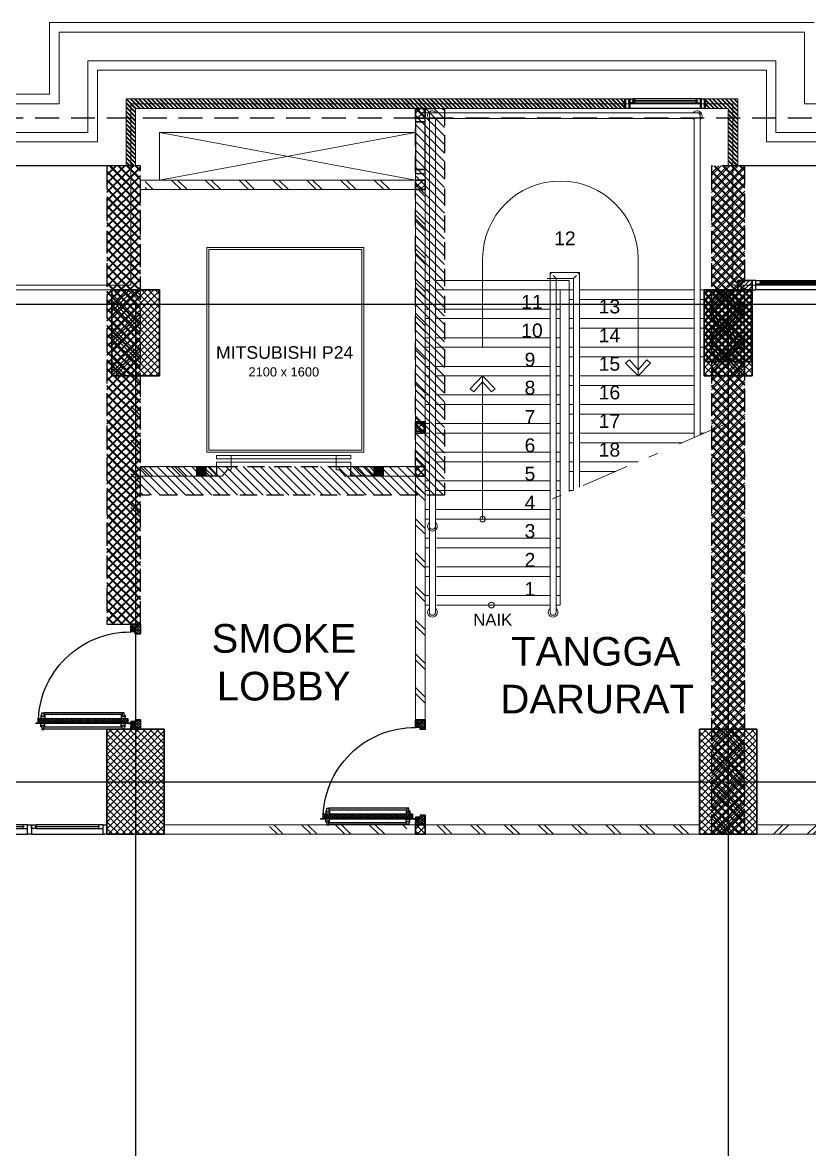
# Model space of a CAD drawing. Header units: inches. Extents: x -1 to 125, y -2 to 87.
# Drawn here: x 76.12 to 84.35, y 63.87 to 75.67 of the extents above; entities that cross this region are included whole.
import ezdxf
from ezdxf.enums import TextEntityAlignment as Align

# ---------------------------------------------------------------- set-up
doc = ezdxf.new("R2010")
doc.units = ezdxf.units.IN
doc.header["$MEASUREMENT"] = 0
for name, pattern in [('$0$HIDDEN', [0.375, 0.25, -0.125]), ('ACAD_ISO02W100', [15, 12, -3]), ('DASHDOT', [1, 0.5, -0.25, 0, -0.25])]:
    doc.linetypes.add(name, pattern=pattern)
doc.layers.get('defpoints').update_dxf_attribs({"color": 1})
for name, color, linetype, lineweight in [('ars', 11, 'Continuous', 0), ('ars @ 1', 11, 'Continuous', 0), ('ARSIR', 31, 'Continuous', 5), ('ARSIR @ 1', 31, 'Continuous', 5), ('ARSIR KOLOM @ 1', 8, 'Continuous', 13), ('KOL', 1, 'Continuous', 30), ('KOLOM', 4, 'Continuous', 9), ('lan', 7, 'Continuous', 15), ('LIFT', 15, 'Continuous', 15), ('NOT', 7, 'Continuous', 20), ('SANITAIR', 15, 'Continuous', 9), ('Stair', 7, 'Continuous', 15), ('tem', 5, 'Continuous', 20)]:
    doc.layers.add(name, color=color, linetype=linetype, lineweight=lineweight)
doc.layers.add('as', color=1, linetype='Continuous', plot=False)
for name, color, linetype in [('dinding', 3, 'Continuous'), ('HID', 1, 'Continuous'), ('Kusen', 30, 'Continuous'), ('STL', 6, 'Continuous')]:
    doc.layers.add(name, color=color, linetype=linetype)
doc.layers.add('POLYLINE TPAK', color=4, linetype='Continuous', lineweight=20, plot=False)
doc.styles.add('RM25', font='arial.ttf')
doc.styles.get("Standard").update_dxf_attribs({"font": 'arial.ttf'})
pattern_1 = [(225, (1.1, 1e-06), (-0.014142, 0.014142), []), (135, (1.1, 1e-06), (0.014142, 0.014142), [])]
pattern_2 = [(315, (-2e-13, 1e-06), (0.014142, 0.014142), []), (45, (-2e-13, 1e-06), (-0.014142, 0.014142), [])]
pattern_3 = [(45, (1583.21095, -452.5532), (-0.176776695, 0.176776695), []), (45, (1583.27345, -452.5532), (-0.176776695, 0.176776695), [])]
pattern_4 = [(225, (0.55, -51.300008), (0.022097087, -0.022097087), [])]

# ---------------------------------------------------------------- blocks, each defined once
blk = doc.blocks.new('k1')
at = {"layer": 'ars'}
h = blk.add_hatch(dxfattribs=at)
h.set_pattern_fill('_USER', color=256, scale=0.05, angle=45, double=1, pattern_type=0)
h.set_pattern_definition([(45, (0, -5), (-0.03535534, 0.03535534), []), (135, (0, -5), (-0.03535534, -0.03535534), [])])
h.paths.add_polyline_path([(-0.3, -0.55), (0.3, -0.55), (0.3, 0.55), (-0.3, 0.55)])
at = {"layer": 'KOL'}
blk.add_lwpolyline([(-0.3, -0.55), (0.3, -0.55), (0.3, 0.55), (-0.3, 0.55)], close=True, dxfattribs=at)
blk = doc.blocks.new('k3')
at = {"layer": 'ars'}
h = blk.add_hatch(dxfattribs=at)
h.set_pattern_fill('_USER', color=256, scale=0.05, angle=45, double=1, pattern_type=0)
h.set_pattern_definition([(45, (0, -5.05), (-0.03535534, 0.03535534), []), (135, (0, -5.05), (-0.03535534, -0.03535534), [])])
h.paths.add_polyline_path([(-0.25, -0.45), (0.25, -0.45), (0.25, 0.45), (-0.25, 0.45)])
at = {"layer": 'KOL'}
blk.add_lwpolyline([(-0.25, -0.45), (0.25, -0.45), (0.25, 0.45), (-0.25, 0.45)], close=True, dxfattribs=at)
blk = doc.blocks.new('D-P90')
at = {"layer": 'ars'}
h = blk.add_hatch(dxfattribs=at)
h.set_pattern_fill('ANSI37', color=256, scale=0.005, angle=-90, style=0)
h.set_pattern_definition([(45, (-1350.94906, -1248.591899), (0.01122532015, -0.01122532015), []), (315, (-1350.94906, -1248.591899), (-0.01122532015, -0.01122532015), [])])
h.paths.add_polyline_path([(0.009, -0.183, -0.414214), (0.01, -0.184), (0.01, -1.116, -0.414214), (0.009, -1.117), (-0.034, -1.117, 0.414214), (-0.037, -1.12), (-0.037, -1.142, -1), (-0.038, -1.142), (-0.038, -0.158, -1), (-0.037, -0.158), (-0.037, -0.181, 0.414214), (-0.034, -0.183)])
at = {"layer": 'as'}
for p, q in [((-0.04, -0.158), (-0.046, -0.158)), ((-0.042, -0.161), (-0.042, -0.155))]:
    blk.add_line(p, q, dxfattribs=at)
at = {"layer": 'HID'}
for p, q in [((-0.044, -0.125), (-0.092, -0.077)), ((-0.042, -0.123), (-0.091, -0.075)), ((-0.066, -0.147), (-0.023, -0.104)), ((-0.063, -0.147), (-0.023, -0.107)), ((0.966, -0.147), (0.923, -0.104)), ((0.963, -0.147), (0.923, -0.107)), ((0.942, -0.123), (0.991, -0.075)), ((0.944, -0.125), (0.992, -0.077))]:
    blk.add_line(p, q, dxfattribs=at)
for points in [[(-0.044, -0.125), (-0.044, -0.125), (-0.042, -0.123), (-0.042, -0.123)], [(0.944, -0.125), (0.944, -0.125), (0.942, -0.123), (0.942, -0.123)]]:
    blk.add_lwpolyline(points, dxfattribs=at)
at = {"layer": 'KOL'}
blk.add_line((0.97, -0.13), (0.97, -0.15), dxfattribs=at)
at = {"layer": 'Kusen', "ltscale": 2}
for p, q in [((-0.099, -0.221), (-0.099, -1.06)), ((-0.074, -0.211), (-0.04, -0.211)), ((-0.074, -0.221), (-0.074, -0.211)), ((-0.061, -0.251), (-0.061, -0.211)), ((-0.04, -0.251), (-0.04, -0.211)), ((0.046, -0.211), (0.012, -0.211)), ((0.012, -0.251), (0.012, -0.211)), ((0.033, -0.251), (0.033, -0.211)), ((0.046, -0.221), (0.046, -0.211)), ((0.073, -0.221), (0.073, -1.06)), ((-0.079, -0.241), (-0.079, -1.06)), ((-0.074, -0.251), (-0.074, -0.241)), ((-0.074, -0.251), (-0.04, -0.251)), ((0.046, -0.251), (0.012, -0.251)), ((0.046, -0.251), (0.046, -0.241)), ((0.053, -0.241), (0.053, -1.06)), ((-0.074, -1.05), (-0.04, -1.05)), ((-0.074, -1.05), (-0.074, -1.06)), ((-0.061, -1.05), (-0.061, -1.09)), ((-0.04, -1.05), (-0.04, -1.09)), ((0.046, -1.05), (0.012, -1.05)), ((0.012, -1.05), (0.012, -1.09)), ((0.033, -1.05), (0.033, -1.09)), ((0.046, -1.05), (0.046, -1.06)), ((-0.074, -1.08), (-0.074, -1.09)), ((-0.074, -1.09), (-0.04, -1.09)), ((0.046, -1.09), (0.012, -1.09)), ((0.046, -1.08), (0.046, -1.09))]:
    blk.add_line(p, q, dxfattribs=at)
at = {"layer": 'Kusen'}
for p, q in [((-0.042, -0.155), (-0.038, -0.156)), ((-0.042, -0.157), (-0.038, -0.158))]:
    blk.add_line(p, q, dxfattribs=at)
at = {"layer": 'Kusen', "ltscale": 2}
for points in [[(-0.099, -0.241), (-0.061, -0.241), (-0.061, -0.221), (-0.099, -0.221), (-0.099, -0.241)], [(0.073, -0.241), (0.033, -0.241), (0.033, -0.221), (0.073, -0.221), (0.073, -0.241)], [(-0.101, -1.06), (-0.061, -1.06), (-0.061, -1.08), (-0.101, -1.08), (-0.101, -1.06)], [(0.073, -1.06), (0.033, -1.06), (0.033, -1.08), (0.073, -1.08), (0.073, -1.06)]]:
    blk.add_lwpolyline(points, dxfattribs=at)
at = {"layer": 'Kusen'}
blk.add_circle((-0.042, -0.158), 0.001, dxfattribs=at)
for radius, start, end in [(0.0025, 75.7804, 11.3851), (0.961, 270, 0.4597)]:
    blk.add_arc((-0.042, -0.158), radius, start, end, dxfattribs=at)
at = {"layer": 'STL'}
for p, q in [((-0.038, -0.158), (-0.038, -1.142)), ((-0.037, -0.181), (-0.037, -0.158)), ((-0.034, -0.183), (0.009, -0.183)), ((0.01, -0.184), (0.01, -1.116)), ((-0.037, -1.12), (-0.037, -1.142)), ((-0.034, -1.117), (0.009, -1.117))]:
    blk.add_line(p, q, dxfattribs=at)
for points in [[(0, -0.1), (0, -0.103), (-0.019, -0.103, 0.414214), (-0.02, -0.105), (-0.02, -0.148, -0.414214), (-0.022, -0.15), (-0.068, -0.15, -0.414214), (-0.07, -0.148), (-0.07, -0.13), (-0.067, -0.13), (-0.067, -0.146, 0.414214), (-0.065, -0.147), (-0.024, -0.147, 0.414214), (-0.023, -0.146), (-0.023, -0.102, -0.414214), (-0.021, -0.1)], [(0.9, -0.1), (0.9, -0.103), (0.919, -0.103, -0.414214), (0.92, -0.105), (0.92, -0.148, 0.414214), (0.922, -0.15), (0.968, -0.15, 0.414214), (0.97, -0.148), (0.97, -0.13), (0.967, -0.13), (0.967, -0.146, -0.414214), (0.966, -0.147), (0.925, -0.147, -0.414214), (0.923, -0.146), (0.923, -0.102, 0.414214), (0.921, -0.1)]]:
    blk.add_lwpolyline(points, format="xyb", close=True, dxfattribs=at)
blk.add_lwpolyline([(0.009, -0.182), (-0.034, -0.182, -0.414214), (-0.035, -0.181), (-0.035, -0.158, 1), (-0.04, -0.158), (-0.04, -1.142, 1), (-0.035, -1.142), (-0.035, -1.12, -0.414214), (-0.034, -1.119), (0.009, -1.119, 0.414214), (0.012, -1.116), (0.012, -0.184)], format="xyb", dxfattribs=at)
for centre, radius, start, end in [((-0.038, -0.158), 0.00075, 0, 180), ((-0.034, -0.181), 0.0025, 180, 270), ((0.009, -0.184), 0.0025, 360, 90), ((0.009, -0.184), 0.001, 360, 90), ((-0.038, -1.142), 0.00075, 180, 0), ((-0.034, -1.12), 0.0025, 90, 180), ((0.009, -1.116), 0.001, 270, 0)]:
    blk.add_arc(centre, radius, start, end, dxfattribs=at)
blk = doc.blocks.new('PINTU DARURAT')
at = {"layer": 'ARSIR'}
h = blk.add_hatch(dxfattribs=at)
h.set_pattern_fill('_USER', color=256, scale=0.02, angle=315, style=0, double=1, pattern_type=0)
h.set_pattern_definition(pattern_2)
edge = h.paths.add_edge_path()
edge.add_line((0, 0), (0.1, 0))
edge.add_line((0.1, 0), (0.1, 0.05))
edge.add_line((0.1, 0.05), (0.077, 0.05))
edge.add_line((0.077, 0.05), (0.077, 0.096))
edge.add_arc((0.076, 0.096), 0.0015, 360, 450)
edge.add_line((0.075, 0.097), (0.035, 0.097))
edge.add_arc((0.035, 0.096), 0.0015, 90, 180)
edge.add_line((0.033, 0.096), (0.033, 0.08))
edge.add_line((0.033, 0.08), (0.03, 0.08))
edge.add_line((0.03, 0.08), (0.03, 0.1))
edge.add_line((0.03, 0.1), (0, 0.1))
edge.add_line((0, 0.1), (0, 0))
h = blk.add_hatch(dxfattribs=at)
h.set_pattern_fill('_USER', color=256, scale=0.02, angle=315, style=0, double=1, pattern_type=0)
h.set_pattern_definition(pattern_2)
edge = h.paths.add_edge_path()
edge.add_line((0, 0), (0.1, 0))
edge.add_line((0.1, 0), (0.1, 0.05))
edge.add_line((0.1, 0.05), (0.077, 0.05))
edge.add_line((0.077, 0.05), (0.077, 0.096))
edge.add_arc((0.076, 0.096), 0.0015, 360, 450)
edge.add_line((0.075, 0.097), (0.035, 0.097))
edge.add_arc((0.035, 0.096), 0.0015, 90, 180)
edge.add_line((0.033, 0.096), (0.033, 0.08))
edge.add_line((0.033, 0.08), (0.03, 0.08))
edge.add_line((0.03, 0.08), (0.03, 0.1))
edge.add_line((0.03, 0.1), (0, 0.1))
edge.add_line((0, 0.1), (0, 0))
h = blk.add_hatch(dxfattribs=at)
h.set_pattern_fill('_USER', color=256, scale=0.02, angle=315, style=0, double=1, pattern_type=0)
h.set_pattern_definition(pattern_1)
edge = h.paths.add_edge_path()
edge.add_line((1.1, 0), (1, 0))
edge.add_line((1, 0), (1, 0.05))
edge.add_line((1, 0.05), (1.023, 0.05))
edge.add_line((1.023, 0.05), (1.023, 0.096))
edge.add_arc((1.024, 0.096), 0.0015, -630, -540, ccw=False)
edge.add_line((1.024, 0.097), (1.065, 0.097))
edge.add_arc((1.065, 0.096), 0.0015, -360, -270, ccw=False)
edge.add_line((1.067, 0.096), (1.067, 0.08))
edge.add_line((1.067, 0.08), (1.07, 0.08))
edge.add_line((1.07, 0.08), (1.07, 0.1))
edge.add_line((1.07, 0.1), (1.1, 0.1))
edge.add_line((1.1, 0.1), (1.1, 0))
h = blk.add_hatch(dxfattribs=at)
h.set_pattern_fill('_USER', color=256, scale=0.02, angle=315, style=0, double=1, pattern_type=0)
h.set_pattern_definition(pattern_1)
edge = h.paths.add_edge_path()
edge.add_line((1.1, 0), (1, 0))
edge.add_line((1, 0), (1, 0.05))
edge.add_line((1, 0.05), (1.023, 0.05))
edge.add_line((1.023, 0.05), (1.023, 0.096))
edge.add_arc((1.024, 0.096), 0.0015, -630, -540, ccw=False)
edge.add_line((1.024, 0.097), (1.065, 0.097))
edge.add_arc((1.065, 0.096), 0.0015, -360, -270, ccw=False)
edge.add_line((1.067, 0.096), (1.067, 0.08))
edge.add_line((1.067, 0.08), (1.07, 0.08))
edge.add_line((1.07, 0.08), (1.07, 0.1))
edge.add_line((1.07, 0.1), (1.1, 0.1))
edge.add_line((1.1, 0.1), (1.1, 0))
at = {"layer": 'KOL'}
blk.add_line((1.1, 0.1), (1.1, 0), dxfattribs=at)
blk.add_line((1.1, 0.1), (1.1, 0), dxfattribs=at)
blk.add_line((1.1, 0.1), (1.1, 0), dxfattribs=at)
blk.add_line((1.1, 0.1), (1.1, 0), dxfattribs=at)
for points in [[(0, 0), (0.1, 0), (0.1, 0.05), (0.077, 0.05), (0.077, 0.096, 0.414214), (0.075, 0.097), (0.035, 0.097, 0.414214), (0.033, 0.096), (0.033, 0.08), (0.03, 0.08), (0.03, 0.1), (0, 0.1)], [(0, 0), (0.1, 0), (0.1, 0.05), (0.077, 0.05), (0.077, 0.096, 0.414214), (0.075, 0.097), (0.035, 0.097, 0.414214), (0.033, 0.096), (0.033, 0.08), (0.03, 0.08), (0.03, 0.1), (0, 0.1)], [(1.1, 0), (1, 0), (1, 0.05), (1.023, 0.05), (1.023, 0.096, -0.414214), (1.024, 0.097), (1.065, 0.097, -0.414214), (1.067, 0.096), (1.067, 0.08), (1.07, 0.08), (1.07, 0.1), (1.1, 0.1)], [(1.1, 0), (1, 0), (1, 0.05), (1.023, 0.05), (1.023, 0.096, -0.414214), (1.024, 0.097), (1.065, 0.097, -0.414214), (1.067, 0.096), (1.067, 0.08), (1.07, 0.08), (1.07, 0.1), (1.1, 0.1)]]:
    blk.add_lwpolyline(points, format="xyb", close=True, dxfattribs=at)
at = {"layer": 'Kusen', "xscale": -1, "rotation": 180}
blk.add_blockref('D-P90', (0.1, -0.05), dxfattribs=at)
blk = doc.blocks.new('T. J2')
at = {"layer": 'Kusen'}
for p, q in [((-0.419, 0), (0.331, 0)), ((-0.369, 0.1), (0.281, 0.1)), ((0.281, 0.06), (-0.369, 0.06))]:
    blk.add_line(p, q, dxfattribs=at)
for points in [[(-0.459, 0), (-0.419, 0), (-0.419, 0.1), (-0.459, 0.1)], [(0.331, 0), (0.371, 0), (0.371, 0.1), (0.331, 0.1)]]:
    blk.add_lwpolyline(points, close=True, dxfattribs=at)
for points in [[(-0.369, 0.077), (-0.369, 0.06), (-0.419, 0.06), (-0.419, 0.1), (-0.369, 0.1), (-0.369, 0.082), (-0.379, 0.082), (-0.379, 0.077), (-0.369, 0.077)], [(0.281, 0.077), (0.281, 0.06), (0.331, 0.06), (0.331, 0.1), (0.281, 0.1), (0.281, 0.082), (0.291, 0.082), (0.291, 0.077), (0.281, 0.077)]]:
    blk.add_lwpolyline(points, dxfattribs=at)
at = {"layer": 'Kusen', "color": 141}
blk.add_lwpolyline([(-0.379, 0.077), (0.291, 0.077), (0.291, 0.082), (-0.379, 0.082)], close=True, dxfattribs=at)
blk = doc.blocks.new('K 10.10')
at = {"layer": 'ars'}
h = blk.add_hatch(dxfattribs=at)
h.set_pattern_fill('_USER', color=256, scale=0.05, angle=45, double=1, pattern_type=0)
h.set_pattern_definition([(45, (0, 0), (-0.035355339, 0.035355339), []), (135, (0, 0), (-0.035355339, -0.035355339), [])])
h.paths.add_polyline_path([(1560.538, 1380.407), (1560.638, 1380.407), (1560.638, 1380.507), (1560.538, 1380.507)])
at = {"layer": 'KOL'}
blk.add_lwpolyline([(1560.538, 1380.407), (1560.638, 1380.407), (1560.638, 1380.507), (1560.538, 1380.507)], close=True, dxfattribs=at)
blk = doc.blocks.new('BV 241')
at = {"layer": 'Kusen'}
for p, q in [((-0.415, 0), (-1.165, 0)), ((-1.115, 0.1), (-0.465, 0.1)), ((-0.465, 0.06), (-1.115, 0.06)), ((-0.375, 0), (0.375, 0)), ((0.325, 0.1), (-0.325, 0.1)), ((-0.325, 0.06), (0.325, 0.06)), ((1.115, 0.1), (0.465, 0.1)), ((0.465, 0.06), (1.115, 0.06)), ((0.415, 0), (1.165, 0))]:
    blk.add_line(p, q, dxfattribs=at)
for points in [[(-1.205, 0), (-1.165, 0), (-1.165, 0.1), (-1.205, 0.1)], [(-0.375, 0), (-0.415, 0), (-0.415, 0.1), (-0.375, 0.1)], [(0.415, 0), (0.375, 0), (0.375, 0.1), (0.415, 0.1)], [(1.205, 0), (1.165, 0), (1.165, 0.1), (1.205, 0.1)]]:
    blk.add_lwpolyline(points, close=True, dxfattribs=at)
for points in [[(-1.115, 0.0775), (-1.115, 0.06), (-1.165, 0.06), (-1.165, 0.1), (-1.115, 0.1), (-1.115, 0.0825), (-1.125, 0.0825), (-1.125, 0.0775), (-1.115, 0.0775)], [(-0.465, 0.0775), (-0.465, 0.06), (-0.415, 0.06), (-0.415, 0.1), (-0.465, 0.1), (-0.465, 0.0825), (-0.455, 0.0825), (-0.455, 0.0775), (-0.465, 0.0775)], [(-0.325, 0.0775), (-0.325, 0.06), (-0.375, 0.06), (-0.375, 0.1), (-0.325, 0.1), (-0.325, 0.0825), (-0.335, 0.0825), (-0.335, 0.0775), (-0.325, 0.0775)], [(0.325, 0.0775), (0.325, 0.06), (0.375, 0.06), (0.375, 0.1), (0.325, 0.1), (0.325, 0.0825), (0.335, 0.0825), (0.335, 0.0775), (0.325, 0.0775)], [(0.465, 0.0775), (0.465, 0.06), (0.415, 0.06), (0.415, 0.1), (0.465, 0.1), (0.465, 0.0825), (0.455, 0.0825), (0.455, 0.0775), (0.465, 0.0775)], [(1.115, 0.0775), (1.115, 0.06), (1.165, 0.06), (1.165, 0.1), (1.115, 0.1), (1.115, 0.0825), (1.125, 0.0825), (1.125, 0.0775), (1.115, 0.0775)]]:
    blk.add_lwpolyline(points, dxfattribs=at)
at = {"layer": 'Kusen', "color": 141}
for points in [[(-1.125, 0.0775), (-0.455, 0.0775), (-0.455, 0.0825), (-1.125, 0.0825)], [(0.335, 0.0775), (-0.335, 0.0775), (-0.335, 0.0825), (0.335, 0.0825)], [(1.125, 0.0775), (0.455, 0.0775), (0.455, 0.0825), (1.125, 0.0825)]]:
    blk.add_lwpolyline(points, close=True, dxfattribs=at)
blk = doc.blocks.new("k3'")
at = {"layer": 'ars'}
h = blk.add_hatch(dxfattribs=at)
h.set_pattern_fill('_USER', color=256, scale=0.05, angle=45, double=1, pattern_type=0)
h.set_pattern_definition([(45, (0, -4.975), (-0.03535534, 0.03535534), []), (135, (0, -4.975), (-0.03535534, -0.03535534), [])])
h.paths.add_polyline_path([(-0.25, -0.375), (0.25, -0.375), (0.25, 0.375), (-0.25, 0.375)])
at = {"layer": 'KOL'}
blk.add_lwpolyline([(-0.25, -0.375), (0.25, -0.375), (0.25, 0.375), (-0.25, 0.375)], close=True, dxfattribs=at)
blk = doc.blocks.new('P.SHAFT')
for points in [[(-0.05, 0.54), (-0.05, 0.58), (0.05, 0.58), (0.05, 0.54)], [(-0.05, 0.04), (-0.05, 0.54), (0.05, 0.54), (0.05, 0.04)], [(-0.05, 0), (-0.05, 0.04), (0.05, 0.04), (0.05, 0)]]:
    blk.add_lwpolyline(points, close=True)
blk = doc.blocks.new('KLOPRAK-10')
at = {"layer": 'ARSIR KOLOM @ 1'}
blk.add_hatch(color=256, dxfattribs=at).paths.add_polyline_path([(390.015, -20.575), (390.115, -20.575), (390.115, -20.475), (390.015, -20.475)])
at = {"layer": 'as'}
blk.add_line((390.115, -20.475), (390.015, -20.575), dxfattribs=at)
blk.add_lwpolyline([(390.015, -20.475), (390.115, -20.575)], dxfattribs=at)
at = {"layer": 'KOLOM'}
blk.add_lwpolyline([(390.015, -20.575), (390.115, -20.575), (390.115, -20.475), (390.015, -20.475)], close=True, dxfattribs=at)
blk = doc.blocks.new('T.DAR')
at = {"layer": 'ars'}
h = blk.add_hatch(dxfattribs=at)
h.set_pattern_fill('ANSI31', color=256, scale=0.25, style=0)
h.set_pattern_definition(pattern_4)
h.paths.add_polyline_path([(0.2, 7), (0.3, 7), (0.3, 7.6), (0.55, 7.6), (0.55, 7.7), (0.2, 7.7)])
h = blk.add_hatch(dxfattribs=at)
h.set_pattern_fill('ANSI31', color=256, scale=0.25, style=0)
h.set_pattern_definition(pattern_4)
edge = h.paths.add_edge_path()
edge.add_line((0.2, 7), (0.2, 7.7))
edge.add_line((0.2, 7.7), (0.55, 7.7))
edge.add_line((0.55, 7.7), (0.55, 7.6))
edge.add_line((0.55, 7.6), (0.3, 7.6))
edge.add_line((0.3, 7.6), (0.3, 7))
edge.add_line((0.3, 7), (0.2, 7))
h = blk.add_hatch(dxfattribs=at)
h.set_pattern_fill('ANSI31', color=256, scale=0.25, style=0)
h.set_pattern_definition([(225, (6.599998, -51.300008), (0.022097087, -0.022097087), [])])
h.paths.add_polyline_path([(6.5, 7), (6.6, 7), (6.6, 7.7), (1.38, 7.7), (1.38, 7.6), (6.5, 7.6)])
h = blk.add_hatch(dxfattribs=at)
h.set_pattern_fill('ANSI37', color=256, scale=0.02, style=0)
h.set_pattern_definition([(45, (268.691906, -190.19392), (-0.044901281, 0.044901281), []), (135, (268.691906, -190.19392), (-0.044901281, -0.044901281), [])])
h.paths.add_polyline_path([(0.475, 0), (0.125, 0), (0.125, 7), (0.475, 7)])
h = blk.add_hatch(dxfattribs=at)
h.set_pattern_fill('ANSI37', color=256, scale=0.02, style=0)
h.set_pattern_definition([(45, (6.5, -8e-06), (-0.0449013, 0.0449013), []), (135, (6.5, -8e-06), (-0.0449013, -0.0449013), [])])
h.paths.add_polyline_path([(6.45, 2.2), (6.8, 2.2), (6.8, 7), (6.45, 7)])
h = blk.add_hatch(dxfattribs=at)
h.set_pattern_fill('TEMBOK', color=256, scale=0.25)
h.set_pattern_definition([(45, (6.5, -51.72), (-0.1767767, 0.1767767), []), (45, (6.5625, -51.72), (-0.1767767, 0.1767767), [])])
h.paths.add_polyline_path([(6.55, 3.17), (6.45, 3.17), (6.45, 4.95), (6.55, 4.95)])
h = blk.add_hatch(dxfattribs=at)
h.set_pattern_fill('TEMBOK', color=256, scale=0.25)
h.set_pattern_definition([(45, (0.71143, -49.94), (-0.1767767, 0.1767767), []), (45, (0.77393, -49.94), (-0.1767767, 0.1767767), [])])
h.paths.add_polyline_path([(5.861, 3.75), (6.45, 3.75), (6.45, 3.85), (5.861, 3.85)])
at = {"layer": 'ars @ 1'}
h = blk.add_hatch(dxfattribs=at)
h.set_pattern_fill('TEMBOK', color=256, scale=0.25)
h.set_pattern_definition([(45, (33.3, 5.805), (-0.1767767, 0.1767767), []), (45, (33.3625, 5.805), (-0.1767767, 0.1767767), [])])
h.paths.add_polyline_path([(6.4, 6.85), (6.4, 6.75), (3.662, 6.75), (3.662, 6.85)])
h = blk.add_hatch(dxfattribs=at)
h.set_pattern_fill('TEMBOK', color=256, scale=0.25)
h.set_pattern_definition([(45, (1583.11878, -452.5532), (-0.176776695, 0.176776695), []), (45, (1583.18128, -452.5532), (-0.176776695, 0.176776695), [])])
h.paths.add_polyline_path([(3.57, 1.2), (3.47, 1.2), (3.47, 6.75), (3.57, 6.75)])
h = blk.add_hatch(dxfattribs=at)
h.set_pattern_fill('TEMBOK', color=256, scale=0.25)
h.set_pattern_definition(pattern_3)
h.paths.add_polyline_path([(0.6, 0), (0.6, 0.1), (3.562, 0.1), (3.562, 0)])
h = blk.add_hatch(dxfattribs=at)
h.set_pattern_fill('TEMBOK', color=256, scale=0.25)
h.set_pattern_definition(pattern_3)
h.paths.add_polyline_path([(3.662, 0), (3.662, 0.1), (5.1, 0.1), (5.1, 0)])
at = {"layer": 'ARSIR @ 1'}
h = blk.add_hatch(dxfattribs=at)
h.set_pattern_fill('ANSI32', color=256, scale=0.01, style=0, double=1)
h.set_pattern_definition([(45, (0.79921, 3.74999), (0.067352, -0.067352), []), (45, (0.79921, 3.79489), (0.067352, -0.067352), [])])
h.paths.add_polyline_path([(4.006, 3.85), (4.006, 3.75), (4.249, 3.75), (4.249, 3.85)])
h = blk.add_hatch(dxfattribs=at)
h.set_pattern_fill('ANSI32', color=256, scale=0.01, style=0, double=1)
h.set_pattern_definition([(45, (2.49209, 3.74999), (0.067352, -0.067352), []), (45, (2.49209, 3.79489), (0.067352, -0.067352), [])])
h.paths.add_polyline_path([(5.655, 3.85), (5.655, 3.75), (5.761, 3.75), (5.761, 3.85)])
at = {"layer": 'defpoints', "color": 3, "linetype": 'ACAD_ISO02W100', "ltscale": 0.015}
blk.add_lwpolyline([(6.45, 3.55), (6.45, 3.85), (3.57, 3.85), (3.57, 7.6), (3.57, 7.6), (3.27, 7.6), (3.27, 3.55), (6.45, 3.55)], dxfattribs=at)
at = {"layer": 'dinding'}
for points in [[(4.006, 3.85), (4.006, 3.75), (4.249, 3.75), (4.249, 3.85)], [(5.655, 3.85), (5.655, 3.75), (5.761, 3.75), (5.761, 3.85)]]:
    blk.add_lwpolyline(points, close=True, dxfattribs=at)
at = {"layer": 'KOLOM', "linetype": 'ACAD_ISO02W100', "ltscale": 0.02}
for points in [[(0.475, 0), (0.125, 0), (0.125, 7), (0.475, 7)], [(6.8, 2.2), (6.45, 2.2), (6.45, 7), (6.8, 7)]]:
    blk.add_lwpolyline(points, close=True, dxfattribs=at)
at = {"layer": 'lan', "linetype": 'Continuous'}
for p, q in [((3.57, 7.35), (6.25, 7.35)), ((6.25, 7.35), (6.25, 6.85))]:
    blk.add_line(p, q, dxfattribs=at)
for points in [[(6.25, 7.35), (3.57, 6.85)], [(6.25, 6.85), (3.57, 7.35)]]:
    blk.add_lwpolyline(points, dxfattribs=at)
at = {"layer": 'LIFT'}
for points in [[(4.114, 4.003), (5.754, 4.003), (5.754, 6.143), (4.114, 6.143)], [(4.134, 4.023), (5.734, 4.023), (5.734, 6.123), (4.134, 6.123)], [(4.249, 3.932), (5.655, 3.932), (5.655, 3.968), (4.249, 3.968)], [(4.249, 3.932), (4.402, 3.932), (4.402, 3.968), (4.249, 3.968)], [(4.402, 3.85), (4.249, 3.85), (4.249, 3.897), (4.402, 3.897)], [(4.402, 3.897), (5.502, 3.897), (5.502, 3.932), (4.402, 3.932)], [(5.502, 3.932), (5.655, 3.932), (5.655, 3.968), (5.502, 3.968)], [(5.502, 3.85), (5.655, 3.85), (5.655, 3.897), (5.502, 3.897)]]:
    blk.add_lwpolyline(points, close=True, dxfattribs=at)
for points in [[(4.249, 3.85), (4.249, 3.75), (4.309, 3.75), (4.367, 3.815), (4.402, 3.815), (4.402, 3.85), (4.249, 3.85)], [(5.655, 3.85), (5.655, 3.75), (5.594, 3.75), (5.537, 3.815), (5.502, 3.815), (5.502, 3.85), (5.655, 3.85)]]:
    blk.add_lwpolyline(points, dxfattribs=at)
at = {"layer": 'tem'}
blk.add_lwpolyline([(0.2, 7), (0.2, 7.7), (0.55, 7.7), (0.55, 7.6), (0.3, 7.6), (0.3, 7), (0.2, 7)], dxfattribs=at)
blk.add_lwpolyline([(0.2, 7), (0.2, 7.7), (0.55, 7.7), (0.55, 7.6), (0.3, 7.6), (0.3, 7), (0.2, 7)], dxfattribs=at)
for points in [[(1.38, 7.7), (1.38, 7.6), (6.5, 7.6), (6.5, 7), (6.6, 7), (6.6, 7.7)], [(3.57, 6.92), (3.47, 6.92), (3.47, 6.85), (3.57, 6.85)], [(6.45, 6.85), (6.45, 6.75), (3.57, 6.75), (3.57, 6.85)], [(3.57, 1.2), (3.47, 1.2), (3.47, 6.75), (3.57, 6.75)], [(3.57, 3.75), (3.57, 3.85), (3.906, 3.85), (3.906, 3.75)], [(5.861, 3.75), (5.861, 3.85), (6.45, 3.85), (6.45, 3.75)], [(0.6, 0), (0.6, 0.1), (3.47, 0.1), (3.47, 0)], [(3.57, 0), (3.57, 0.1), (6.2, 0.1), (6.2, 0)]]:
    blk.add_lwpolyline(points, close=True, dxfattribs=at)
at = {"color": 2}
for p in [(-386.108, 24.325), (-384.253, 24.325)]:
    blk.add_blockref('KLOPRAK-10', p, dxfattribs=at)
at = {"color": 2, "xscale": -1, "rotation": 270}
blk.add_blockref('PINTU DARURAT', (3.47, 0.1), dxfattribs=at)
at = {"layer": 'KOL', "xscale": -1, "rotation": 180}
for name, p in [("k3'", (0.3, 5.325)), ("k3'", (0.3, 5.325)), ('k1', (0.3, 0.55)), ('k1', (6.5, 0.55))]:
    blk.add_blockref(name, p, dxfattribs=at)
at = {"layer": 'KOLOM', "extrusion": (0, 0, -1), "xscale": -1, "zscale": -1, "rotation": 180}
for p in [(-1564.108, 1388.007), (-1564.108, 1387.257), (-1564.108, 1384.257), (-1564.108, 1380.507)]:
    blk.add_blockref('K 10.10', p, dxfattribs=at)
at = {"layer": 'Kusen'}
blk.add_blockref('T. J2', (0.999, 7.6), dxfattribs=at)
blk.add_blockref('T. J2', (0.999, 7.6), dxfattribs=at)
at = {"layer": 'Kusen', "color": 2, "rotation": 179.9999772094499}
blk.add_blockref('P.SHAFT', (3.52, 7.5), dxfattribs=at)
blk = doc.blocks.new('A-DAS')
at = {"layer": 'ars'}
h = blk.add_hatch(dxfattribs=at)
h.set_pattern_fill('ANSI31', color=256, scale=0.25, style=0)
h.set_pattern_definition([(315, (24.100002, 1.8), (-0.022097087, -0.022097087), [])])
h.paths.add_polyline_path([(24.2, 60.1), (24.1, 60.1), (24.1, 60.8), (29.32, 60.8), (29.32, 60.7), (24.2, 60.7)])
h = blk.add_hatch(dxfattribs=at)
h.set_pattern_fill('ANSI31', color=256, scale=0.25, style=0)
h.set_pattern_definition([(315, (24.100002, 1.8), (-0.022097087, -0.022097087), [])])
h.paths.add_polyline_path([(24.2, 60.1), (24.1, 60.1), (24.1, 60.8), (29.32, 60.8), (29.32, 60.7), (24.2, 60.7)])
h = blk.add_hatch(dxfattribs=at)
h.set_pattern_fill('ANSI31', color=256, scale=0.25, style=0)
h.set_pattern_definition([(315, (30.15, 1.8), (-0.022097087, -0.022097087), [])])
edge = h.paths.add_edge_path()
edge.add_line((30.5, 60.1), (30.5, 60.8))
edge.add_line((30.5, 60.8), (30.15, 60.8))
edge.add_line((30.15, 60.8), (30.15, 60.7))
edge.add_line((30.15, 60.7), (30.4, 60.7))
edge.add_line((30.4, 60.7), (30.4, 60.1))
edge.add_line((30.4, 60.1), (30.5, 60.1))
h = blk.add_hatch(dxfattribs=at)
h.set_pattern_fill('ANSI31', color=256, scale=0.01, style=0)
h.set_pattern_definition([(45, (16.350002, 58.799996), (-0.02245064, 0.02245064), [])])
h.paths.add_polyline_path([(30.5, 58.8), (30.65, 58.8), (30.65, 58.9), (30.5, 58.9)])
at = {"layer": 'ars @ 1'}
h = blk.add_hatch(dxfattribs=at)
h.set_pattern_fill('TEMBOK', color=256, scale=0.25)
h.set_pattern_definition([(45, (1555.06912, -391.0802), (-0.176776695, 0.176776695), []), (45, (1555.13162, -391.0802), (-0.176776695, 0.176776695), [])])
h.paths.add_polyline_path([(34.58, 53.1), (34.58, 53.2), (30.7, 53.2), (30.7, 53.1)])
for points in [[(24.1, 60.1), (-25.3, 60.1)], [(36.15, 60.1), (30.5, 60.1)]]:
    blk.add_lwpolyline(points)
at = {"layer": 'ars'}
for p, q in [((27.182, 60.656), (30.106, 60.656)), ((27.213, 60.656), (30.106, 60.656)), ((27.213, 60.656), (30.075, 60.656)), ((27.274, 60.656), (27.274, 57.517)), ((27.274, 60.656), (30.106, 60.656)), ((27.274, 60.656), (27.274, 57.517)), ((27.274, 60.656), (30.106, 60.656)), ((30.106, 60.656), (30.106, 57.281)), ((27.244, 60.594), (30.044, 60.594)), ((27.244, 60.594), (30.044, 60.594)), ((27.244, 60.594), (30.044, 60.594)), ((27.336, 60.594), (30.044, 60.594)), ((27.336, 60.594), (27.336, 57.545)), ((27.336, 60.594), (30.044, 60.594)), ((30.044, 60.594), (30.044, 57.254)), ((27.274, 60.406), (27.274, 55.425)), ((27.336, 60.344), (27.336, 55.425)), ((30.044, 60.344), (30.044, 57.254)), ((30.106, 60.406), (30.106, 57.281)), ((27.23, 58.9), (27.274, 58.9)), ((27.23, 58.9), (27.274, 58.9)), ((27.23, 58.9), (27.274, 58.9)), ((27.336, 58.9), (28.536, 58.9)), ((27.348, 58.9), (28.536, 58.9)), ((28.507, 58.921), (28.781, 58.921)), ((28.507, 58.9), (28.737, 58.9)), ((28.536, 58.984), (28.844, 58.984)), ((28.536, 58.984), (28.536, 55.425)), ((28.536, 58.952), (28.536, 58.505)), ((28.568, 58.984), (28.812, 58.984)), ((28.599, 58.921), (28.599, 55.425)), ((28.599, 58.921), (28.781, 58.921)), ((28.599, 58.921), (28.599, 58.532)), ((28.737, 58.8), (28.737, 58.9)), ((28.737, 58.8), (28.737, 58.9)), ((28.781, 58.921), (28.781, 56.708)), ((28.781, 58.921), (28.781, 56.708)), ((28.844, 58.984), (28.844, 56.735)), ((28.844, 58.952), (28.844, 56.735)), ((28.737, 58.7), (28.781, 58.7)), ((28.737, 58.7), (28.781, 58.7)), ((28.844, 58.7), (30.044, 58.7)), ((28.844, 58.7), (30.044, 58.7)), ((30.106, 58.7), (30.15, 58.7)), ((30.106, 58.7), (30.15, 58.7)), ((27.23, 58.6), (27.274, 58.6)), ((27.23, 58.6), (27.274, 58.6)), ((27.23, 58.6), (27.274, 58.6)), ((27.23, 58.6), (27.274, 58.6)), ((27.336, 58.6), (28.536, 58.6)), ((27.348, 58.6), (28.536, 58.6)), ((28.599, 58.6), (28.643, 58.6)), ((28.599, 58.6), (28.643, 58.6)), ((27.23, 58.3), (27.274, 58.3)), ((27.23, 58.3), (27.274, 58.3)), ((27.23, 58.3), (27.274, 58.3)), ((27.23, 58.3), (27.274, 58.3)), ((27.336, 58.3), (28.154, 58.3)), ((27.348, 58.3), (28.536, 58.3)), ((28.599, 58.3), (28.643, 58.3)), ((28.737, 58.4), (28.781, 58.4)), ((28.737, 58.4), (28.781, 58.4)), ((28.844, 58.4), (30.044, 58.4)), ((28.844, 58.4), (30.044, 58.4)), ((30.106, 58.4), (30.15, 58.4)), ((28.536, 58.205), (28.536, 56.325)), ((28.599, 58.232), (28.599, 56.356)), ((28.737, 58.1), (28.781, 58.1)), ((28.737, 58.1), (28.781, 58.1)), ((28.844, 58.1), (30.044, 58.1)), ((28.844, 58.1), (30.044, 58.1)), ((30.106, 58.1), (30.15, 58.1)), ((27.23, 58), (27.274, 58)), ((27.23, 58), (27.274, 58)), ((27.23, 58), (27.274, 58)), ((27.23, 58), (27.274, 58)), ((27.336, 58), (27.349, 58)), ((27.348, 58), (28.536, 58)), ((28.062, 58), (28.536, 58)), ((28.599, 58), (28.643, 58)), ((28.599, 58), (28.643, 58)), ((28.737, 57.8), (28.781, 57.8)), ((28.737, 57.8), (28.781, 57.8)), ((28.844, 57.8), (30.044, 57.8)), ((28.844, 57.8), (30.044, 57.8)), ((27.23, 57.7), (27.274, 57.7)), ((27.23, 57.7), (27.274, 57.7)), ((27.274, 57.667), (27.274, 56.325)), ((27.336, 57.695), (27.336, 56.325)), ((27.348, 57.7), (28.536, 57.7)), ((27.369, 57.7), (28.536, 57.7)), ((28.599, 57.7), (28.643, 57.7)), ((28.599, 57.7), (28.643, 57.7)), ((28.737, 57.5), (28.781, 57.5)), ((28.737, 57.5), (28.781, 57.5)), ((28.844, 57.5), (30.044, 57.5)), ((28.844, 57.5), (30.044, 57.5)), ((27.23, 57.4), (27.274, 57.4)), ((27.23, 57.4), (27.274, 57.4)), ((27.23, 57.4), (27.274, 57.4)), ((27.23, 57.4), (27.274, 57.4)), ((27.336, 57.4), (28.536, 57.4)), ((27.348, 57.4), (28.536, 57.4)), ((28.599, 57.4), (28.643, 57.4)), ((28.599, 57.4), (28.643, 57.4)), ((28.737, 57.2), (28.781, 57.2)), ((28.737, 57.2), (28.781, 57.2)), ((28.844, 57.2), (29.919, 57.2)), ((28.844, 57.2), (29.919, 57.2)), ((27.23, 57.1), (27.274, 57.1)), ((27.23, 57.1), (27.274, 57.1)), ((27.23, 57.1), (27.274, 57.1)), ((27.23, 57.1), (27.274, 57.1)), ((27.336, 57.1), (28.536, 57.1)), ((27.348, 57.1), (28.536, 57.1)), ((28.599, 57.1), (28.643, 57.1)), ((28.599, 57.1), (28.643, 57.1)), ((28.737, 56.9), (28.781, 56.9)), ((28.737, 56.9), (28.781, 56.9)), ((28.844, 56.9), (29.226, 56.9)), ((28.844, 56.9), (29.226, 56.9)), ((27.23, 56.8), (27.274, 56.8)), ((27.23, 56.8), (27.274, 56.8)), ((27.23, 56.8), (27.274, 56.8)), ((27.23, 56.8), (27.274, 56.8)), ((27.336, 56.8), (28.536, 56.8)), ((27.348, 56.8), (28.536, 56.8)), ((28.599, 56.8), (28.643, 56.8)), ((28.599, 56.8), (28.643, 56.8)), ((27.23, 56.5), (27.274, 56.5)), ((27.23, 56.5), (27.274, 56.5)), ((27.336, 56.5), (28.536, 56.5)), ((27.348, 56.5), (28.536, 56.5)), ((28.599, 56.5), (28.643, 56.5)), ((28.599, 56.5), (28.643, 56.5)), ((27.23, 56.2), (27.274, 56.2)), ((27.348, 56.2), (28.536, 56.2)), ((28.599, 56.2), (28.643, 56.2)), ((27.23, 55.9), (27.274, 55.9)), ((27.348, 55.9), (28.536, 55.9)), ((28.599, 55.9), (28.643, 55.9)), ((27.23, 55.6), (27.274, 55.6)), ((27.348, 55.6), (28.536, 55.6)), ((28.599, 55.6), (28.643, 55.6))]:
    blk.add_line(p, q, dxfattribs=at)
for points in [[(28.599, 58.921), (28.568, 58.952)], [(28.781, 58.921), (28.812, 58.952)]]:
    blk.add_lwpolyline(points, dxfattribs=at)
for centre, radius, start, end in [((27.305, 60.625), 0.0512, 37.5719, 232.4281), ((27.305, 60.625), 0.0512, 37.5719, 232.4281), ((27.305, 60.625), 0.0512, 37.5719, 232.4281), ((27.305, 60.625), 0.0312, 90, 180), ((27.305, 60.625), 0.0312, 90, 180), ((27.305, 60.625), 0.0312, 90, 180), ((30.075, 60.625), 0.0512, 307.5719, 142.4281), ((30.075, 60.625), 0.0512, 307.5719, 142.4281), ((30.075, 60.625), 0.0512, 307.5719, 142.4281), ((30.075, 60.625), 0.0312, 0, 90), ((30.075, 60.625), 0.0312, 0, 90), ((30.075, 60.625), 0.0312, 0, 90), ((27.305, 60.625), 0.0512, 307.5719, 322.4281), ((27.305, 60.625), 0.0512, 307.5719, 322.4281), ((30.075, 60.625), 0.0512, 217.5719, 232.4281), ((30.075, 60.625), 0.0512, 217.5719, 232.4281), ((30.075, 60.625), 0.0512, 217.5719, 232.4281), ((28.568, 58.952), 0.0312, 90, 180), ((28.812, 58.952), 0.0312, 0, 90), ((27.305, 56.325), 0.0512, 127.5719, 52.4281), ((27.305, 56.325), 0.0312, 180, 0), ((27.305, 55.425), 0.0512, 127.5719, 52.4281), ((28.568, 55.425), 0.0512, 127.5719, 52.4281), ((27.305, 55.425), 0.0312, 180, 0), ((28.568, 55.425), 0.0312, 180, 0)]:
    blk.add_arc(centre, radius, start, end, dxfattribs=at)
at = {"layer": 'as', "linetype": '$0$HIDDEN'}
blk.add_line((36.15, 60.6), (3.21, 60.6), dxfattribs=at)
at = {"layer": 'as'}
for p, q in [((-37.8, 58.65), (36.6, 58.65)), ((24.2, 58.65), (24.2, 45.55)), ((30.4, 58.65), (30.4, 45.55)), ((-37.8, 53.65), (36.6, 53.65))]:
    blk.add_line(p, q, dxfattribs=at)
at = {"layer": 'KOL'}
blk.add_lwpolyline([(30.5, 58.8), (30.65, 58.8), (30.65, 58.9), (30.5, 58.9)], close=True, dxfattribs=at)
at = {"layer": 'lan', "linetype": 'Continuous'}
for p, q in [((27.038, 60.45), (24.45, 60.45)), ((24.45, 60.45), (24.45, 59.95)), ((27.13, 60.45), (24.45, 60.45)), ((24.45, 60.45), (24.45, 59.95)), ((27.038, 60.45), (24.45, 60.45)), ((24.45, 60.45), (24.45, 59.95)), ((27.13, 60.45), (24.45, 60.45)), ((24.45, 60.45), (24.45, 59.95))]:
    blk.add_line(p, q, dxfattribs=at)
at = {"layer": 'lan'}
for p, q in [((27.831, 58.2), (27.831, 59.127)), ((29.457, 59.127), (29.457, 57.9)), ((18.25, 58.8), (23.95, 58.8)), ((27.23, 58.8), (27.274, 58.8)), ((27.23, 58.8), (27.274, 58.8)), ((27.23, 58.8), (27.274, 58.8)), ((27.23, 58.8), (27.274, 58.8)), ((27.336, 58.8), (28.536, 58.8)), ((27.348, 58.8), (28.536, 58.8)), ((28.507, 58.8), (28.781, 58.8)), ((28.507, 58.8), (28.781, 58.8)), ((28.599, 58.8), (28.643, 58.8)), ((28.643, 58.8), (28.643, 55.5)), ((28.643, 58.8), (28.643, 58.551)), ((28.737, 58.8), (28.737, 56.689)), ((28.737, 58.8), (28.781, 58.8)), ((28.737, 58.8), (28.737, 56.689)), ((28.844, 58.8), (30.044, 58.8)), ((28.844, 58.8), (30.044, 58.8)), ((30.106, 58.8), (30.15, 58.8)), ((30.106, 58.8), (30.15, 58.8)), ((27.23, 58.5), (27.274, 58.5)), ((27.23, 58.5), (27.274, 58.5)), ((27.23, 58.5), (27.274, 58.5)), ((27.23, 58.5), (27.274, 58.5)), ((27.336, 58.5), (28.524, 58.5)), ((27.348, 58.5), (28.536, 58.5)), ((28.599, 58.5), (28.643, 58.5)), ((28.737, 58.5), (28.781, 58.5)), ((28.737, 58.5), (28.781, 58.5)), ((28.844, 58.5), (30.044, 58.5)), ((28.844, 58.5), (30.044, 58.5)), ((30.106, 58.5), (30.15, 58.5)), ((30.106, 58.5), (30.15, 58.5)), ((27.23, 58.2), (27.274, 58.2)), ((27.23, 58.2), (27.274, 58.2)), ((27.23, 58.2), (27.274, 58.2)), ((27.23, 58.2), (27.274, 58.2)), ((27.336, 58.2), (27.923, 58.2)), ((27.348, 58.2), (28.536, 58.2)), ((28.599, 58.2), (28.643, 58.2)), ((28.643, 58.251), (28.643, 56.4)), ((28.737, 58.2), (28.781, 58.2)), ((28.737, 58.2), (28.781, 58.2)), ((28.844, 58.2), (30.044, 58.2)), ((28.844, 58.2), (30.044, 58.2)), ((30.106, 58.2), (30.15, 58.2)), ((27.23, 57.9), (27.274, 57.9)), ((27.23, 57.9), (27.274, 57.9)), ((27.23, 57.9), (27.274, 57.9)), ((27.23, 57.9), (27.274, 57.9)), ((27.348, 57.9), (28.536, 57.9)), ((27.831, 56.4), (27.831, 57.9)), ((27.923, 57.9), (28.536, 57.9)), ((28.599, 57.9), (28.643, 57.9)), ((28.599, 57.9), (28.643, 57.9)), ((28.737, 57.9), (28.781, 57.9)), ((28.737, 57.9), (28.781, 57.9)), ((28.844, 57.9), (30.044, 57.9)), ((28.844, 57.9), (30.044, 57.9)), ((27.23, 57.6), (27.274, 57.6)), ((27.23, 57.6), (27.274, 57.6)), ((27.23, 57.6), (27.274, 57.6)), ((27.23, 57.6), (27.274, 57.6)), ((27.336, 57.6), (28.536, 57.6)), ((27.348, 57.6), (28.536, 57.6)), ((28.599, 57.6), (28.643, 57.6)), ((28.599, 57.6), (28.643, 57.6)), ((28.737, 57.6), (28.781, 57.6)), ((28.737, 57.6), (28.781, 57.6)), ((28.844, 57.6), (30.044, 57.6)), ((28.844, 57.6), (30.044, 57.6)), ((27.23, 57.3), (27.274, 57.3)), ((27.23, 57.3), (27.274, 57.3)), ((27.23, 57.3), (27.274, 57.3)), ((27.23, 57.3), (27.274, 57.3)), ((27.336, 57.3), (28.536, 57.3)), ((27.348, 57.3), (28.536, 57.3)), ((28.599, 57.3), (28.643, 57.3)), ((28.599, 57.3), (28.643, 57.3)), ((28.737, 57.3), (28.781, 57.3)), ((28.737, 57.3), (28.781, 57.3)), ((28.844, 57.3), (30.044, 57.3)), ((28.844, 57.3), (30.044, 57.3)), ((30.106, 57.3), (30.15, 57.3)), ((30.106, 57.3), (30.15, 57.3)), ((27.23, 57), (27.274, 57)), ((27.23, 57), (27.274, 57)), ((27.23, 57), (27.274, 57)), ((27.23, 57), (27.274, 57)), ((27.336, 57), (28.536, 57)), ((27.348, 57), (28.536, 57)), ((28.599, 57), (28.643, 57)), ((28.599, 57), (28.643, 57)), ((28.737, 57), (28.781, 57)), ((28.737, 57), (28.781, 57)), ((28.844, 57), (29.457, 57)), ((28.844, 57), (29.457, 57)), ((27.23, 56.7), (27.274, 56.7)), ((27.23, 56.7), (27.274, 56.7)), ((27.23, 56.7), (27.274, 56.7)), ((27.23, 56.7), (27.274, 56.7)), ((27.336, 56.7), (28.536, 56.7)), ((27.348, 56.7), (28.536, 56.7)), ((28.599, 56.7), (28.643, 56.7)), ((28.599, 56.7), (28.643, 56.7)), ((28.737, 56.7), (28.781, 56.7)), ((27.23, 56.4), (27.274, 56.4)), ((27.23, 56.4), (27.274, 56.4)), ((27.336, 56.4), (28.536, 56.4)), ((27.348, 56.4), (28.536, 56.4)), ((28.599, 56.4), (28.643, 56.4)), ((28.599, 56.4), (28.643, 56.4)), ((27.23, 56.1), (27.274, 56.1)), ((27.348, 56.1), (28.536, 56.1)), ((28.599, 56.1), (28.643, 56.1)), ((27.23, 55.8), (27.274, 55.8)), ((27.348, 55.8), (28.536, 55.8)), ((28.599, 55.8), (28.643, 55.8)), ((27.23, 55.5), (27.274, 55.5)), ((27.348, 55.5), (28.536, 55.5)), ((28.599, 55.5), (28.643, 55.5))]:
    blk.add_line(p, q, dxfattribs=at)
at = {"layer": 'lan', "linetype": 'DASHDOT'}
blk.add_line((30.35, 57.387), (28.524, 56.596), dxfattribs=at)
at = {"layer": 'lan', "ltscale": 2}
for points in [[(29.366, 58.068), (29.326, 58.034), (29.457, 57.9), (29.588, 58.034), (29.548, 58.068), (29.457, 57.962), (29.366, 58.068)], [(27.739, 57.732), (27.7, 57.766), (27.831, 57.9), (27.962, 57.766), (27.922, 57.732), (27.831, 57.838), (27.739, 57.732)]]:
    blk.add_lwpolyline(points, close=True, dxfattribs=at)
at = {"layer": 'lan'}
blk.add_arc((28.644, 59.127), 0.813, 0, 180, dxfattribs=at)
blk.add_arc((28.644, 59.127), 0.813, 0, 180, dxfattribs=at)
blk.add_arc((28.644, 59.127), 0.813, 0, 180, dxfattribs=at)
at = {"layer": 'LIFT'}
for points in [[(26.586, 57.103), (24.946, 57.103), (24.946, 59.243), (26.586, 59.243)], [(26.586, 57.103), (24.946, 57.103), (24.946, 59.243), (26.586, 59.243)], [(26.566, 57.123), (24.966, 57.123), (24.966, 59.223), (26.566, 59.223)], [(26.566, 57.123), (24.966, 57.123), (24.966, 59.223), (26.566, 59.223)]]:
    blk.add_lwpolyline(points, close=True, dxfattribs=at)
at = {"layer": 'POLYLINE TPAK', "color": 3}
blk.add_lwpolyline([(5.6, 45.35), (36.9, 45.35), (36.9, 58.85), (30.45, 58.85), (30.45, 60.75), (24.15, 60.75), (24.15, 58.85), (-25.35, 58.85)], dxfattribs=at)
at = {"layer": 'SANITAIR'}
for p, q in [((31.3, 61.6), (23.3, 61.6)), ((23.3, 61.6), (23.3, 60.85)), ((31.2, 61.5), (23.4, 61.5)), ((30.9, 61.2), (23.7, 61.2)), ((30.8, 61.1), (23.8, 61.1)), ((23.8, 61.1), (23.8, 60.35)), ((23.3, 60.85), (3.21, 60.85))]:
    blk.add_line(p, q, dxfattribs=at)
for points in [[(23.4, 61.5), (23.4, 60.75), (3.21, 60.75)], [(23.7, 61.2), (23.7, 60.45), (3.21, 60.45)], [(23.8, 60.35), (3.21, 60.35)]]:
    blk.add_lwpolyline(points, dxfattribs=at)
for points in [[(29.2, 42.06), (38.8, 42.06), (38.8, 58.1, 0.414214), (36.15, 60.75), (31.2, 60.75), (31.2, 61.5)], [(29.2, 42.36), (38.5, 42.36), (38.5, 58.1, 0.414214), (36.15, 60.45), (30.9, 60.45), (30.9, 61.2)], [(29.2, 42.46), (38.4, 42.46), (38.4, 58.1, 0.414214), (36.15, 60.35), (30.8, 60.35), (30.8, 61.1)]]:
    blk.add_lwpolyline(points, format="xyb", dxfattribs=at)
at = {"layer": 'Stair'}
for centre in [(27.831, 56.4), (27.923, 55.5)]:
    blk.add_circle(centre, 0.0296, dxfattribs=at)
at = {"layer": 'tem'}
blk.add_lwpolyline([(29.32, 60.8), (29.32, 60.7), (24.2, 60.7), (24.2, 60.1), (24.1, 60.1), (24.1, 60.8)], close=True, dxfattribs=at)
blk.add_lwpolyline([(29.32, 60.8), (29.32, 60.7), (24.2, 60.7), (24.2, 60.1), (24.1, 60.1), (24.1, 60.8)], close=True, dxfattribs=at)
blk.add_lwpolyline([(30.5, 60.1), (30.5, 60.8), (30.15, 60.8), (30.15, 60.7), (30.4, 60.7), (30.4, 60.1), (30.5, 60.1)], dxfattribs=at)
blk.add_lwpolyline([(30.5, 60.1), (30.5, 60.8), (30.15, 60.8), (30.15, 60.7), (30.4, 60.7), (30.4, 60.1), (30.5, 60.1)], dxfattribs=at)
at = {"layer": 'tem', "ltscale": 2}
blk.add_lwpolyline([(34.58, 53.1), (34.58, 53.2), (30.7, 53.2), (30.7, 53.1)], close=True, dxfattribs=at)
at = {"color": 2, "rotation": 90}
blk.add_blockref('PINTU DARURAT', (24.25, 54.2), dxfattribs=at)
at = {"layer": 'defpoints', "xscale": -1}
blk.add_blockref('T.DAR', (30.7, 53.1), dxfattribs=at)
at = {"layer": 'KOL', "xscale": -1}
for p in [(24.2, 58.35), (30.4, 58.35)]:
    blk.add_blockref('k3', p, dxfattribs=at)
at = {"layer": 'KOL', "rotation": 180}
blk.add_blockref("k3'", (30.4, 58.425), dxfattribs=at)
blk.add_blockref("k3'", (30.4, 58.425), dxfattribs=at)
at = {"layer": 'KOL', "xscale": -1, "rotation": 180}
for p in [(24.2, 53.65), (30.4, 53.65)]:
    blk.add_blockref('k1', p, dxfattribs=at)
at = {"layer": 'KOLOM', "extrusion": (0, 0, -1), "zscale": -1, "rotation": 180}
for p in [(1533.408, 1437.827), (1533.408, 1437.807), (1533.408, 1437.807)]:
    blk.add_blockref('K 10.10', p, dxfattribs=at)
at = {"layer": 'Kusen', "xscale": -1}
for p in [(29.691, 60.7), (29.691, 60.7), (29.691, 60.7), (29.701, 60.7), (29.701, 60.7)]:
    blk.add_blockref('T. J2', p, dxfattribs=at)
at = {"layer": 'Kusen', "extrusion": (0, 0, -1), "zscale": -1}
blk.add_blockref('T. J2', (-29.701, 60.7), dxfattribs=at)
blk.add_blockref('T. J2', (-29.701, 60.7), dxfattribs=at)
at = {"layer": 'Kusen'}
for p in [(31.855, 58.8), (22.695, 53.1)]:
    blk.add_blockref('BV 241', p, dxfattribs=at)
blk = doc.blocks.new('NOTASI RUANGAN')
for tag, height, p in [('RUANG', 0.275, (0.018, 0.001)), ('ELV', 0.2, (0, -0.421))]:
    blk.add_attdef(tag, text='', height=height).set_placement(p, align=Align.MIDDLE_CENTER)

msp = doc.modelspace()

# ---------------------------------------------------------------- hatches: boundary and pattern name
at = {"layer": 'defpoints'}
h = msp.add_hatch(dxfattribs=at)
h.set_pattern_fill('ANSI31', color=3, scale=0.02, style=0)
h.set_pattern_definition([(135, (-191.08961, -123.02772), (0.044901281, 0.044901281), [])])
edge = h.paths.add_edge_path()
edge.add_line((77.3523, 70.7162), (77.3523, 71.0162))
edge.add_line((77.3523, 71.0162), (80.2323, 71.0162))
edge.add_line((80.2323, 71.0162), (80.2323, 74.7662))
edge.add_line((80.2323, 74.7662), (80.5323, 74.7662))
edge.add_line((80.5323, 74.7662), (80.5323, 70.71619))
edge.add_line((80.5323, 70.71619), (77.3523, 70.71619))
h = msp.add_hatch(dxfattribs=at)
h.set_pattern_fill('ANSI31', color=3, scale=0.02, style=0)
h.set_pattern_definition([(135, (-191.08961, -123.02772), (0.044901281, 0.044901281), [])])
edge = h.paths.add_edge_path()
edge.add_line((77.3523, 70.7162), (77.3523, 71.0162))
edge.add_line((77.3523, 71.0162), (80.2323, 71.0162))
edge.add_line((80.2323, 71.0162), (80.2323, 74.7662))
edge.add_line((80.2323, 74.7662), (80.5323, 74.7662))
edge.add_line((80.5323, 74.7662), (80.5323, 70.71619))
edge.add_line((80.5323, 70.71619), (77.3523, 70.71619))
h = msp.add_hatch(dxfattribs=at)
h.set_pattern_fill('ANSI37', color=2, scale=0.02, style=0)
h.set_pattern_definition([(135, (-191.21461, -123.02772), (0.044901281, 0.044901281), []), (45, (-191.21461, -123.02772), (0.044901281, -0.044901281), [])])
h.paths.add_polyline_path([(77.3523, 69.36621), (77.0023, 69.36621), (77.0023, 74.16621), (77.3523, 74.16621)])
h = msp.add_hatch(dxfattribs=at)
h.set_pattern_fill('ANSI37', color=2, scale=0.02, style=0)
h.set_pattern_definition([(135, (-184.88961, -123.02772), (0.044901281, 0.044901281), []), (45, (-184.88961, -123.02772), (0.044901281, -0.044901281), [])])
h.paths.add_polyline_path([(83.3273, 67.1662), (83.6773, 67.1662), (83.67731, 74.16621), (83.32701, 74.16621)])

# ---------------------------------------------------------------- linework, layer by layer
at = {"layer": 'defpoints', "color": 3, "linetype": 'ACAD_ISO02W100', "ltscale": 0.015}
msp.add_lwpolyline([(77.3523, 70.7162), (77.3523, 71.0162), (80.2323, 71.0162), (80.2323, 74.7662), (80.2323, 74.7662), (80.5323, 74.7662), (80.5323, 70.71619), (77.3523, 70.71619)], dxfattribs=at)
msp.add_lwpolyline([(77.3523, 70.7162), (77.3523, 71.0162), (80.2323, 71.0162), (80.2323, 74.7662), (80.2323, 74.7662), (80.5323, 74.7662), (80.5323, 70.71619), (77.3523, 70.71619)], dxfattribs=at)
at = {"layer": 'defpoints', "color": 2, "linetype": 'ACAD_ISO02W100', "ltscale": 0.02}
for points in [[(77.0023, 69.36621), (77.3523, 69.36621), (77.3523, 74.16621), (77.0023, 74.16621)], [(83.3273, 67.1662), (83.6773, 67.1662), (83.67725, 74.16621), (83.32725, 74.16621)]]:
    msp.add_lwpolyline(points, close=True, dxfattribs=at)

# ---------------------------------------------------------------- block references
msp.add_blockref('A-DAS', (53.1023, 14.0662))
at = {"layer": 'NOT', "xscale": 0.4808309220817932, "yscale": 0.4808309220817932, "zscale": 0.4808309220818041}
msp.add_blockref('NOTASI RUANGAN', (78.85282, 72.21069), dxfattribs=at).add_auto_attribs({'ELV': '2100 x 1600', 'RUANG': 'MITSUBISHI P24'})

# ---------------------------------------------------------------- texts
at = {"layer": 'NOT'}
for s, width, insert, char_height, attachment_point in [('12', 0.3047155, (81.90622, 73.47894), 0.144817, 3), ('11', 0.3047155, (81.56196, 72.81433), 0.144817, 3), ('13', 0.3047155, (82.37227, 72.76562), 0.144817, 3), ('10', 0.3047155, (81.56196, 72.51433), 0.144817, 3), ('14', 0.3047155, (82.37227, 72.46289), 0.144817, 3), ('9', 0.3047155, (81.48453, 72.2086), 0.14482, 3), ('15', 0.3047155, (82.37227, 72.16544), 0.144817, 3), ('8', 0.3047155, (81.48453, 71.91549), 0.14482, 3), ('16', 0.3047155, (82.37227, 71.86544), 0.144817, 3), ('7', 0.3047155, (81.48453, 71.60899), 0.14482, 3), ('17', 0.3047155, (82.37227, 71.56544), 0.144817, 3), ('6', 0.3047155, (81.48453, 71.31212), 0.14482, 3), ('18', 0.3047155, (82.37227, 71.26544), 0.144817, 3), ('5', 0.3047155, (81.48453, 71.01514), 0.14482, 3), ('4', 0.3047155, (81.48453, 70.71178), 0.14482, 3), ('3', 0.3047155, (81.48453, 70.4139), 0.14482, 3), ('2', 0.3047155, (81.48453, 70.11278), 0.14482, 3), ('1', 0.3047155, (81.48453, 69.80912), 0.14482, 3), ('\\pi0.59468;SMOKE\\P\\pi0.64901;LOBBY', 2.6617262, (77.50286, 69.3676), 0.3, 1), ('\\pi0.45061;TANGGA \\P\\pi0.33837;DARURAT', 2.6617262, (80.78114, 69.23273), 0.3, 1)]:
    msp.add_mtext_dynamic_manual_height_columns(s, width=width, gutter_width=1, heights=[0], dxfattribs=dict(at, insert=insert, char_height=char_height, attachment_point=attachment_point))
at = {"layer": 'NOT', "insert": (81.24214, 69.35088), "char_height": 0.125, "attachment_point": 9, "style": 'RM25'}
msp.add_mtext_dynamic_manual_height_columns('NAIK', width=0.4489393, gutter_width=1.25, heights=[0], dxfattribs=at)

doc.saveas('drawing.dxf')
